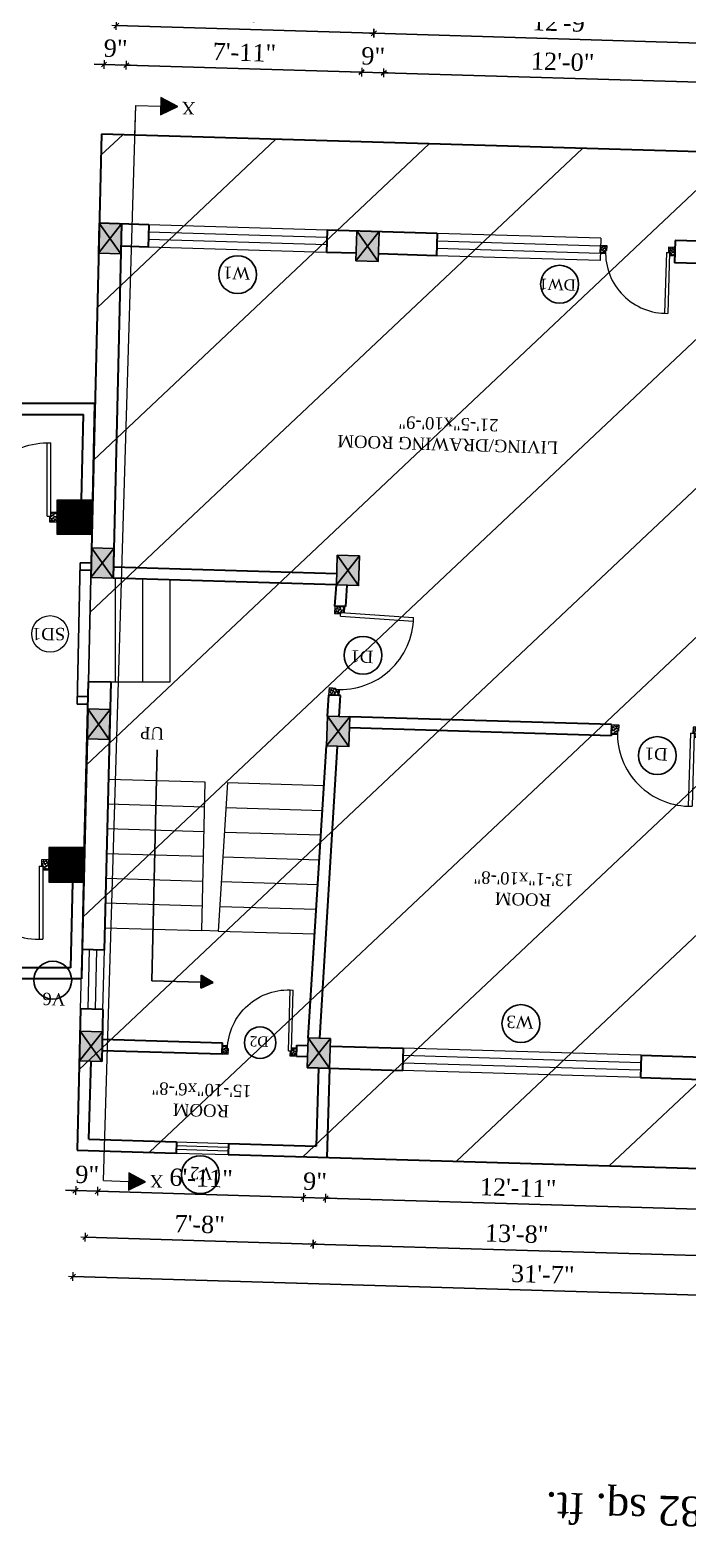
# Model space of a CAD drawing. Header units: inches. Extents: x 4069 to 291496, y -47643 to 12535.
# Drawn here: x 134144 to 134410, y -22079 to -21472 of the extents above; entities that cross this region are included whole.
import ezdxf

# ---------------------------------------------------------------- set-up
doc = ezdxf.new("R2010")
doc.units = ezdxf.units.IN
doc.header["$LTSCALE"] = 5
doc.header["$MEASUREMENT"] = 0
for name, color, linetype, lineweight in [('A-WALL', 7, 'Continuous', 9), ('Dimension', 7, 'Continuous', 18), ('DOOR', 62, 'Continuous', 0), ('Dw', 2, 'Continuous', 18), ('tefriş', 30, 'Continuous', 9)]:
    doc.layers.add(name, color=color, linetype=linetype, lineweight=lineweight)
doc.layers.add('dim line', color=7, linetype='Continuous', lineweight=15, true_color=0xfab2b2)
doc.layers.add('TEXT', color=6, linetype='Continuous')
doc.layers.add('WALL', color=7, linetype='Continuous')
doc.styles.add('ordinary', font='times.ttf')
doc.dimstyles.new('Copy of 96', dxfattribs={"dimtxt": 7, "dimasz": 4, "dimexe": 0.5, "dimexo": 0.5, "dimgap": 3, "dimtad": 1, "dimdec": 1, "dimzin": 11, "dimdsep": 46, "dimlunit": 4, "dimtxsty": 'ordinary', "dimblk": 'OBLIQUE', "dimcen": 0.09, "dimse1": 1, "dimse2": 1, "dimclrt": 6, "dimazin": 0, "dimtfac": 1, "dimtdec": 1, "dimtix": 1, "dimtmove": 2, "dimatfit": 3, "dimldrblk": 'leader', "dimfxl": 0.5, "dimfxlon": 1, "dimtolj": 1, "dimtzin": 0, "dimarcsym": 0})

# ---------------------------------------------------------------- blocks, each defined once
blk = doc.blocks.new('C1a')
at = {"color": 1, "ltscale": 5}
for p, q in [((18657.75, 4625.76), (18648.75, 4625.76)), ((18648.75, 4625.76), (18648.82, 4613.76)), ((18657.82, 4613.76), (18657.75, 4625.76)), ((18648.82, 4613.76), (18657.82, 4613.76))]:
    blk.add_line(p, q, dxfattribs=at)
blk = doc.blocks.new('A$C27B36B59')
at = {"layer": 'DOOR'}
for p, q in [((0, 4), (0, 0)), ((2.5, 4), (0, 4)), ((0, 0), (3, 0)), ((2.5, 2.5), (2.5, 4)), ((3, 2.5), (2.5, 2.5)), ((3, 0), (3, 2.5))]:
    blk.add_line(p, q, dxfattribs=at)
for centre, radius, start, end in [((-1.4, -0.54), 4.75, 22.14107, 72.83803), ((1.34, 2.09), 1.64, 45.13802, 144.89476), ((2.21, 0.3), 2.49, 83.31492, 152.65798), ((0.13, 0.37), 2.05, 349.48753, 93.68048), ((1.96, -0.47), 2.01, 58.74475, 166.49498), ((-0.06, 0.32), 1.13, 343.54197, 86.94698), ((2.08, -0.4), 1.17, 38.28162, 160.15192)]:
    blk.add_arc(centre, radius, start, end, dxfattribs=at)
blk = doc.blocks.new('D2')
at = {"layer": 'DOOR'}
for p, q in [((74473.95, 24047.59), (74473.95, 24018.09)), ((74473.95, 24047.59), (74475.45, 24047.59)), ((74475.45, 24047.59), (74475.45, 24018.13))]:
    blk.add_line(p, q, dxfattribs=at)
blk.add_arc((74473.95, 24047.59), 29.5, 180, 272.9146, dxfattribs=at)
at = {"layer": 'DOOR', "xscale": -1, "rotation": 180}
blk.add_blockref('A$C27B36B59', (74441.95, 24050.09), dxfattribs=at)
at = {"layer": 'DOOR', "rotation": 180}
blk.add_blockref('A$C27B36B59', (74477.95, 24050.09), dxfattribs=at)
blk = doc.blocks.new('x-x')
at = {"ltscale": 5}
for points in [[(11364.03, -701.52), (11364.03, -694.51), (11357.15, -698.09)], [(11364.03, -1135.52), (11364.03, -1128.51), (11357.15, -1132.09)]]:
    blk.add_hatch(color=256, dxfattribs=at).paths.add_polyline_path(points)
for p, q in [((11364.03, -694.51), (11357.15, -698.09)), ((11364.03, -701.52), (11364.03, -694.51)), ((11357.15, -698.09), (11364.03, -701.52)), ((11374.13, -698.09), (11364.03, -698.09)), ((11374.13, -698.09), (11374.13, -1132.09)), ((11364.03, -1128.51), (11357.15, -1132.09)), ((11364.03, -1135.52), (11364.03, -1128.51)), ((11357.15, -1132.09), (11364.03, -1135.52)), ((11374.13, -1132.09), (11364.03, -1132.09))]:
    blk.add_line(p, q, dxfattribs=at)
at = {"layer": 'A-WALL', "color": 1, "ltscale": 5}
blk.add_line((11374.13, -1120.09), (11374.13, -1132.09), dxfattribs=at)
at = {"layer": 'TEXT', "style": 'ordinary'}
for p in [(11350.08, -700.97), (11350.08, -1134.1)]:
    blk.add_text('X', height=5, dxfattribs=at).set_placement(p)
blk = doc.blocks.new('oblique')
at = {"color": 0, "lineweight": -2}
blk.add_line((0.25, 0.25), (-0.25, -0.25), dxfattribs=at)
at = {"layer": 'dim line', "lineweight": 9}
for p, q in [((-0.4375, 0), (0.4375, 0)), ((0, 0.4375), (0, -0.4375))]:
    blk.add_line(p, q, dxfattribs=at)
blk = doc.blocks.new('*D3605')
at = {"layer": 'A-WALL', "color": 0, "lineweight": -2, "ltscale": 50, "transparency": 16777216}
blk.add_line((134179.26, -21470.31), (134283.21, -21473.41), dxfattribs=at)
at = {"layer": 'Defpoints', "color": 0, "ltscale": 50, "transparency": 16777216}
for p in [(134283.21, -21473.41), (134176.87, -21550.2), (134280.83, -21553.3)]:
    blk.add_point(p, dxfattribs=at)
at = {"layer": 'A-WALL', "color": 0, "lineweight": -2, "ltscale": 50, "transparency": 16777216, "xscale": 4, "yscale": 4, "zscale": 4}
for p, rotation in [((134179.26, -21470.31), 178.289985427954), ((134283.21, -21473.41), 358.289985427954)]:
    blk.add_blockref('oblique', p, dxfattribs=dict(at, rotation=rotation))
at = {"layer": 'A-WALL', "color": 6, "ltscale": 50, "transparency": 16777216, "insert": (134231.43, -21465.3), "char_height": 7, "attachment_point": 5, "rotation": 358.28999, "style": 'ordinary'}
blk.add_mtext('\\A1;8\'-8"', dxfattribs=at)
blk = doc.blocks.new('_OBLIQUE')
at = {"color": 0, "linetype": 'ByBlock'}
blk.add_line((-0.5, -0.5), (0.5, 0.5), dxfattribs=at)
blk = doc.blocks.new('leader')
at = {"layer": 'Dimension'}
for p, q in [((0, -4.33), (0, 4.33)), ((-4.42, 0), (4.42, 0))]:
    blk.add_line(p, q, dxfattribs=at)
blk = doc.blocks.new('*D3606')
at = {"layer": 'A-WALL', "color": 0, "lineweight": -2, "ltscale": 50, "transparency": 16777216}
blk.add_line((134283.21, -21473.41), (134436.14, -21477.98), dxfattribs=at)
at = {"layer": 'Defpoints', "color": 0, "ltscale": 50, "transparency": 16777216}
for p in [(134436.14, -21477.98), (134280.83, -21553.3), (134433.76, -21557.87)]:
    blk.add_point(p, dxfattribs=at)
at = {"layer": 'A-WALL', "color": 0, "lineweight": -2, "ltscale": 50, "transparency": 16777216, "xscale": 4, "yscale": 4, "zscale": 4}
for p, rotation in [((134283.21, -21473.41), 178.289985428096), ((134436.14, -21477.98), 358.289985428096)]:
    blk.add_blockref('oblique', p, dxfattribs=dict(at, rotation=rotation))
at = {"layer": 'A-WALL', "color": 6, "ltscale": 50, "transparency": 16777216, "insert": (134359.88, -21469.12), "char_height": 7, "attachment_point": 5, "rotation": 358.28999, "style": 'ordinary'}
blk.add_mtext('\\A1;12\'-9"', dxfattribs=at)
blk = doc.blocks.new('*D3609')
at = {"layer": 'A-WALL', "color": 0, "lineweight": -2, "ltscale": 50, "transparency": 16777216}
blk.add_line((134175.27, -21453.15), (134748.01, -21470.25), dxfattribs=at)
at = {"layer": 'Defpoints', "color": 0, "ltscale": 50, "transparency": 16777216}
for p in [(134748.01, -21470.25), (134172.38, -21550.06), (134745.12, -21567.16)]:
    blk.add_point(p, dxfattribs=at)
at = {"layer": 'A-WALL', "color": 0, "lineweight": -2, "ltscale": 50, "transparency": 16777216, "xscale": 4, "yscale": 4, "zscale": 4}
for p, rotation in [((134175.27, -21453.15), 178.289985428096), ((134748.01, -21470.25), 358.289985428096)]:
    blk.add_blockref('oblique', p, dxfattribs=dict(at, rotation=rotation))
at = {"layer": 'A-WALL', "color": 6, "ltscale": 50, "transparency": 16777216, "insert": (134461.84, -21455.14), "char_height": 7, "attachment_point": 5, "rotation": 358.28999, "style": 'ordinary'}
blk.add_mtext('\\A1;47\'-9"', dxfattribs=at)
blk = doc.blocks.new('*D3621')
at = {"layer": 'A-WALL', "color": 0, "lineweight": -2, "ltscale": 50, "transparency": 16777216}
blk.add_line((134418.69, -21947.96), (134263.76, -21943.34), dxfattribs=at)
at = {"layer": 'Defpoints', "color": 0, "ltscale": 50, "transparency": 16777216}
for p in [(134265.32, -21890.99), (134420.25, -21895.61), (134263.76, -21943.34)]:
    blk.add_point(p, dxfattribs=at)
at = {"layer": 'A-WALL', "color": 0, "lineweight": -2, "ltscale": 50, "transparency": 16777216, "xscale": 4, "yscale": 4, "zscale": 4}
for p, rotation in [((134263.76, -21943.34), 178.289985428096), ((134418.69, -21947.96), 358.289985428096)]:
    blk.add_blockref('oblique', p, dxfattribs=dict(at, rotation=rotation))
at = {"layer": 'A-WALL', "color": 6, "ltscale": 50, "transparency": 16777216, "insert": (134341.42, -21939.15), "char_height": 7, "attachment_point": 5, "rotation": 358.28999, "style": 'ordinary'}
blk.add_mtext('\\A1;12\'-11"', dxfattribs=at)
blk = doc.blocks.new('*D3622')
at = {"layer": 'A-WALL', "color": 0, "lineweight": -2, "ltscale": 50, "transparency": 16777216}
for p, q in [((134254.76, -21943.07), (134250.77, -21942.95)), ((134263.76, -21943.34), (134254.76, -21943.07)), ((134263.76, -21943.34), (134267.76, -21943.46))]:
    blk.add_line(p, q, dxfattribs=at)
at = {"layer": 'Defpoints', "color": 0, "ltscale": 50, "transparency": 16777216}
for p in [(134256.33, -21890.72), (134265.32, -21890.99), (134254.76, -21943.07)]:
    blk.add_point(p, dxfattribs=at)
at = {"layer": 'A-WALL', "color": 0, "lineweight": -2, "ltscale": 50, "transparency": 16777216, "xscale": 4, "yscale": 4, "zscale": 4}
for p, rotation in [((134254.76, -21943.07), 358.289985428096), ((134263.76, -21943.34), 178.289985428096)]:
    blk.add_blockref('oblique', p, dxfattribs=dict(at, rotation=rotation))
at = {"layer": 'A-WALL', "color": 6, "ltscale": 50, "transparency": 16777216, "insert": (134259.46, -21936.64), "char_height": 7, "attachment_point": 5, "rotation": 358.28999, "style": 'ordinary'}
blk.add_mtext('\\A1;9"', dxfattribs=at)
blk = doc.blocks.new('*D3623')
at = {"layer": 'A-WALL', "color": 0, "lineweight": -2, "ltscale": 50, "transparency": 16777216}
blk.add_line((134254.76, -21943.07), (134171.8, -21940.59), dxfattribs=at)
at = {"layer": 'Defpoints', "color": 0, "ltscale": 50, "transparency": 16777216}
for p in [(134173.36, -21888.24), (134256.33, -21890.72), (134171.8, -21940.59)]:
    blk.add_point(p, dxfattribs=at)
at = {"layer": 'A-WALL', "color": 0, "lineweight": -2, "ltscale": 50, "transparency": 16777216, "xscale": 4, "yscale": 4, "zscale": 4}
for p, rotation in [((134171.8, -21940.59), 178.289985428096), ((134254.76, -21943.07), 358.289985428096)]:
    blk.add_blockref('oblique', p, dxfattribs=dict(at, rotation=rotation))
at = {"layer": 'A-WALL', "color": 6, "ltscale": 50, "transparency": 16777216, "insert": (134213.48, -21935.27), "char_height": 7, "attachment_point": 5, "rotation": 358.28999, "style": 'ordinary'}
blk.add_mtext('\\A1;6\'-11"', dxfattribs=at)
blk = doc.blocks.new('*D3624')
at = {"layer": 'A-WALL', "color": 0, "lineweight": -2, "ltscale": 50, "transparency": 16777216}
for p, q in [((134162.81, -21940.32), (134158.81, -21940.21)), ((134171.8, -21940.59), (134162.81, -21940.32)), ((134171.8, -21940.59), (134175.8, -21940.71))]:
    blk.add_line(p, q, dxfattribs=at)
at = {"layer": 'Defpoints', "color": 0, "ltscale": 50, "transparency": 16777216}
for p in [(134164.37, -21887.98), (134173.36, -21888.24), (134162.81, -21940.32)]:
    blk.add_point(p, dxfattribs=at)
at = {"layer": 'A-WALL', "color": 0, "lineweight": -2, "ltscale": 50, "transparency": 16777216, "xscale": 4, "yscale": 4, "zscale": 4}
for p, rotation in [((134162.81, -21940.32), 358.289985428096), ((134171.8, -21940.59), 178.289985428096)]:
    blk.add_blockref('oblique', p, dxfattribs=dict(at, rotation=rotation))
at = {"layer": 'A-WALL', "color": 6, "ltscale": 50, "transparency": 16777216, "insert": (134167.5, -21933.89), "char_height": 7, "attachment_point": 5, "rotation": 358.28999, "style": 'ordinary'}
blk.add_mtext('\\A1;9"', dxfattribs=at)
blk = doc.blocks.new('*D3625')
at = {"layer": 'A-WALL', "color": 0, "lineweight": -2, "ltscale": 50, "transparency": 16777216}
blk.add_line((134166.75, -21959.13), (134258.7, -21961.87), dxfattribs=at)
at = {"layer": 'Defpoints', "color": 0, "ltscale": 50, "transparency": 16777216}
for p in [(134168.87, -21888.11), (134260.83, -21890.85), (134258.7, -21961.87)]:
    blk.add_point(p, dxfattribs=at)
at = {"layer": 'A-WALL', "color": 0, "lineweight": -2, "ltscale": 50, "transparency": 16777216, "xscale": 4, "yscale": 4, "zscale": 4}
for p, rotation in [((134166.75, -21959.13), 178.2899854279554), ((134258.7, -21961.87), 358.2899854279554)]:
    blk.add_blockref('oblique', p, dxfattribs=dict(at, rotation=rotation))
at = {"layer": 'A-WALL', "color": 6, "ltscale": 50, "transparency": 16777216, "insert": (134212.92, -21953.93), "char_height": 7, "attachment_point": 5, "rotation": 358.28999, "style": 'ordinary'}
blk.add_mtext('\\A1;7\'-8"', dxfattribs=at)
blk = doc.blocks.new('*D3626')
at = {"layer": 'A-WALL', "color": 0, "lineweight": -2, "ltscale": 50, "transparency": 16777216}
blk.add_line((134258.7, -21961.87), (134422.63, -21966.77), dxfattribs=at)
at = {"layer": 'Defpoints', "color": 0, "ltscale": 50, "transparency": 16777216}
for p in [(134260.83, -21890.85), (134424.75, -21895.75), (134422.63, -21966.77)]:
    blk.add_point(p, dxfattribs=at)
at = {"layer": 'A-WALL', "color": 0, "lineweight": -2, "ltscale": 50, "transparency": 16777216, "xscale": 4, "yscale": 4, "zscale": 4}
for p, rotation in [((134258.7, -21961.87), 178.289985428096), ((134422.63, -21966.77), 358.289985428096)]:
    blk.add_blockref('oblique', p, dxfattribs=dict(at, rotation=rotation))
at = {"layer": 'A-WALL', "color": 6, "ltscale": 50, "transparency": 16777216, "insert": (134340.86, -21957.76), "char_height": 7, "attachment_point": 5, "rotation": 358.28999, "style": 'ordinary'}
blk.add_mtext('\\A1;13\'-8"', dxfattribs=at)
blk = doc.blocks.new('*D3628')
at = {"layer": 'A-WALL', "color": 0, "lineweight": -2, "ltscale": 50, "transparency": 16777216}
blk.add_line((134540.6, -21986.31), (134161.77, -21975), dxfattribs=at)
at = {"layer": 'Defpoints', "color": 0, "ltscale": 50, "transparency": 16777216}
for p in [(134164.37, -21887.98), (134543.2, -21899.29), (134161.77, -21975)]:
    blk.add_point(p, dxfattribs=at)
at = {"layer": 'A-WALL', "color": 0, "lineweight": -2, "ltscale": 50, "transparency": 16777216, "xscale": 4, "yscale": 4, "zscale": 4}
for p, rotation in [((134161.77, -21975), 178.289985428096), ((134540.6, -21986.31), 358.289985428096)]:
    blk.add_blockref('oblique', p, dxfattribs=dict(at, rotation=rotation))
at = {"layer": 'A-WALL', "color": 6, "ltscale": 50, "transparency": 16777216, "insert": (134351.38, -21974.09), "char_height": 7, "attachment_point": 5, "rotation": 358.28999, "style": 'ordinary'}
blk.add_mtext('\\A1;31\'-7"', dxfattribs=at)
blk = doc.blocks.new('*D3634')
at = {"layer": 'A-WALL', "color": 0, "lineweight": -2, "ltscale": 50, "transparency": 16777216}
blk.add_line((134431.18, -21493.63), (134287.24, -21489.34), dxfattribs=at)
at = {"layer": 'Defpoints', "color": 0, "ltscale": 50, "transparency": 16777216}
for p in [(134287.24, -21489.34), (134285.33, -21553.44), (134429.26, -21557.73)]:
    blk.add_point(p, dxfattribs=at)
at = {"layer": 'A-WALL', "color": 0, "lineweight": -2, "ltscale": 50, "transparency": 16777216, "xscale": 4, "yscale": 4, "zscale": 4}
for p, rotation in [((134287.24, -21489.34), 178.289985428096), ((134431.18, -21493.63), 358.289985428096)]:
    blk.add_blockref('oblique', p, dxfattribs=dict(at, rotation=rotation))
at = {"layer": 'A-WALL', "color": 6, "ltscale": 50, "transparency": 16777216, "insert": (134359.4, -21484.93), "char_height": 7, "attachment_point": 5, "rotation": 358.28999, "style": 'ordinary'}
blk.add_mtext('\\A1;12\'-0"', dxfattribs=at)
blk = doc.blocks.new('*D3635')
at = {"layer": 'A-WALL', "color": 0, "lineweight": -2, "ltscale": 50, "transparency": 16777216}
for p, q in [((134278.24, -21489.07), (134274.25, -21488.95)), ((134287.24, -21489.34), (134278.24, -21489.07)), ((134287.24, -21489.34), (134291.24, -21489.46))]:
    blk.add_line(p, q, dxfattribs=at)
at = {"layer": 'Defpoints', "color": 0, "ltscale": 50, "transparency": 16777216}
for p in [(134278.24, -21489.07), (134276.33, -21553.17), (134285.33, -21553.44)]:
    blk.add_point(p, dxfattribs=at)
at = {"layer": 'A-WALL', "color": 0, "lineweight": -2, "ltscale": 50, "transparency": 16777216, "xscale": 4, "yscale": 4, "zscale": 4}
for p, rotation in [((134278.24, -21489.07), 358.289985428096), ((134287.24, -21489.34), 178.289985428096)]:
    blk.add_blockref('oblique', p, dxfattribs=dict(at, rotation=rotation))
at = {"layer": 'A-WALL', "color": 6, "ltscale": 50, "transparency": 16777216, "insert": (134282.94, -21482.64), "char_height": 7, "attachment_point": 5, "rotation": 358.28999, "style": 'ordinary'}
blk.add_mtext('\\A1;9"', dxfattribs=at)
blk = doc.blocks.new('*D3636')
at = {"layer": 'A-WALL', "color": 0, "lineweight": -2, "ltscale": 50, "transparency": 16777216}
blk.add_line((134278.24, -21489.07), (134183.29, -21486.23), dxfattribs=at)
at = {"layer": 'Defpoints', "color": 0, "ltscale": 50, "transparency": 16777216}
for p in [(134183.29, -21486.23), (134181.37, -21550.33), (134276.33, -21553.17)]:
    blk.add_point(p, dxfattribs=at)
at = {"layer": 'A-WALL', "color": 0, "lineweight": -2, "ltscale": 50, "transparency": 16777216, "xscale": 4, "yscale": 4, "zscale": 4}
for p, rotation in [((134183.29, -21486.23), 178.289985428096), ((134278.24, -21489.07), 358.289985428096)]:
    blk.add_blockref('oblique', p, dxfattribs=dict(at, rotation=rotation))
at = {"layer": 'A-WALL', "color": 6, "ltscale": 50, "transparency": 16777216, "insert": (134230.96, -21481.08), "char_height": 7, "attachment_point": 5, "rotation": 358.28999, "style": 'ordinary'}
blk.add_mtext('\\A1;7\'-11"', dxfattribs=at)
blk = doc.blocks.new('*D3637')
at = {"layer": 'A-WALL', "color": 0, "lineweight": -2, "ltscale": 50, "transparency": 16777216}
for p, q in [((134174.29, -21485.97), (134170.29, -21485.85)), ((134183.29, -21486.23), (134174.29, -21485.97)), ((134183.29, -21486.23), (134187.28, -21486.35))]:
    blk.add_line(p, q, dxfattribs=at)
at = {"layer": 'Defpoints', "color": 0, "ltscale": 50, "transparency": 16777216}
for p in [(134174.29, -21485.97), (134172.38, -21550.06), (134181.37, -21550.33)]:
    blk.add_point(p, dxfattribs=at)
at = {"layer": 'A-WALL', "color": 0, "lineweight": -2, "ltscale": 50, "transparency": 16777216, "xscale": 4, "yscale": 4, "zscale": 4}
for p, rotation in [((134174.29, -21485.97), 358.289985428096), ((134183.29, -21486.23), 178.289985428096)]:
    blk.add_blockref('oblique', p, dxfattribs=dict(at, rotation=rotation))
at = {"layer": 'A-WALL', "color": 6, "ltscale": 50, "transparency": 16777216, "insert": (134178.98, -21479.53), "char_height": 7, "attachment_point": 5, "rotation": 358.28999, "style": 'ordinary'}
blk.add_mtext('\\A1;9"', dxfattribs=at)

msp = doc.modelspace()

# ---------------------------------------------------------------- hatches: boundary and pattern name
at = {"layer": 'A-WALL', "ltscale": 5}
h = msp.add_hatch(dxfattribs=at)
h.set_pattern_fill('ANSI31', color=256, angle=180)
h.set_pattern_definition([(225, (158701.09888, -20171.93444), (0.08838834765, -0.08838834765), [])])
h.paths.add_polyline_path([(134169.39975, -21675.65558), (134169.39975, -21661.65558), (134155.39975, -21661.65558), (134155.39975, -21675.65558)])
h = msp.add_hatch(dxfattribs=at)
h.set_pattern_fill('ANSI31', color=256, angle=180)
h.set_pattern_definition([(225, (158588.15317, -20163.21677), (0.08838834765, -0.08838834765), [])])
h.paths.add_polyline_path([(134166.07515, -21801.93791), (134152.07515, -21801.93791), (134152.07515, -21815.93791), (134166.07515, -21815.93791)])
at = {"layer": 'WALL', "linetype": 'ByBlock', "ltscale": 5, "true_color": 0xf8991e}
h = msp.add_hatch(dxfattribs=at)
h.set_pattern_fill('ANSI31', color=30, scale=350, angle=178.28998543)
h.set_pattern_definition([(223.29, (141098.935, -25035.815), (29.99899, -31.8453), [])])
h.paths.add_polyline_path([(134766.62748, -21531.78867), (134521.69265, -21934.659), (134163.4043, -21923.96257), (134173.22914, -21514.07321)])
h = msp.add_hatch(color=30, dxfattribs=at)
h.dxf.hatch_style = 1
h.paths.add_polyline_path([(134172.37619, -21550.06378), (134176.73211, -21556.1965), (134181.37235, -21550.33236)])
h.paths.add_polyline_path([(134172.37619, -21550.06378), (134172.09187, -21562.06064), (134176.73211, -21556.1965)])
h.paths.add_polyline_path([(134172.09187, -21562.06064), (134181.08803, -21562.32922), (134176.73211, -21556.1965)])
h.paths.add_polyline_path([(134176.73211, -21556.1965), (134181.08803, -21562.32922), (134181.37235, -21550.33236)])
h = msp.add_hatch(color=30, dxfattribs=at)
h.dxf.hatch_style = 1
h.paths.add_polyline_path([(134280.64891, -21559.29886), (134285.32595, -21553.43581), (134276.32996, -21553.16725)])
h.paths.add_polyline_path([(134276.32996, -21553.16725), (134275.97187, -21565.1619), (134280.64891, -21559.29886)])
h.paths.add_polyline_path([(134280.64891, -21559.29886), (134275.97187, -21565.1619), (134284.96786, -21565.43047)])
h.paths.add_polyline_path([(134284.96786, -21565.43047), (134285.32595, -21553.43581), (134280.64891, -21559.29886)])
h = msp.add_hatch(color=30, dxfattribs=at)
h.dxf.hatch_style = 1
h.paths.add_polyline_path([(134169.27239, -21681.02949), (134173.62831, -21687.1622), (134178.26855, -21681.29806)])
h.paths.add_polyline_path([(134169.27239, -21681.02949), (134168.98807, -21693.02635), (134173.62831, -21687.1622)])
h.paths.add_polyline_path([(134168.98807, -21693.02635), (134177.98423, -21693.29492), (134173.62831, -21687.1622)])
h.paths.add_polyline_path([(134173.62831, -21687.1622), (134177.98423, -21693.29492), (134178.26855, -21681.29806)])
h = msp.add_hatch(color=30, dxfattribs=at)
h.dxf.hatch_style = 1
h.paths.add_polyline_path([(134272.75482, -21690.12155), (134277.43186, -21684.25851), (134268.43587, -21683.98994)])
h.paths.add_polyline_path([(134268.43587, -21683.98994), (134268.07777, -21695.98459), (134272.75482, -21690.12155)])
h.paths.add_polyline_path([(134272.75482, -21690.12155), (134268.07777, -21695.98459), (134277.07377, -21696.25316)])
h.paths.add_polyline_path([(134277.07377, -21696.25316), (134277.43186, -21684.25851), (134272.75482, -21690.12155)])
h = msp.add_hatch(color=30, dxfattribs=at)
h.dxf.hatch_style = 1
h.paths.add_polyline_path([(134167.73233, -21746.01247), (134172.08826, -21752.14519), (134176.7285, -21746.28104)])
h.paths.add_polyline_path([(134167.73233, -21746.01247), (134167.44802, -21758.00933), (134172.08826, -21752.14519)])
h.paths.add_polyline_path([(134167.44802, -21758.00933), (134176.44418, -21758.2779), (134172.08826, -21752.14519)])
h.paths.add_polyline_path([(134172.08826, -21752.14519), (134176.44418, -21758.2779), (134176.7285, -21746.28104)])
h = msp.add_hatch(color=30, dxfattribs=at)
h.dxf.hatch_style = 1
h.paths.add_polyline_path([(134268.8379, -21755.03357), (134273.51494, -21749.17053), (134264.51895, -21748.90196)])
h.paths.add_polyline_path([(134264.51895, -21748.90196), (134264.16086, -21760.89662), (134268.8379, -21755.03357)])
h.paths.add_polyline_path([(134268.8379, -21755.03357), (134264.16086, -21760.89662), (134273.15685, -21761.16519)])
h.paths.add_polyline_path([(134273.15685, -21761.16519), (134273.51494, -21749.17053), (134268.8379, -21755.03357)])
at = {"layer": 'WALL', "linetype": 'ByBlock', "ltscale": 5}
msp.add_hatch(color=2, dxfattribs=at).paths.add_polyline_path([(134218.30132, -21856.40563), (134213.37064, -21858.66208), (134213.52725, -21853.41618)])
at = {"layer": 'WALL', "linetype": 'ByBlock', "ltscale": 5, "true_color": 0xf8991e}
h = msp.add_hatch(color=30, dxfattribs=at)
h.dxf.hatch_style = 1
h.paths.add_polyline_path([(134164.65223, -21875.97844), (134169.00815, -21882.11115), (134173.64839, -21876.24701)])
h.paths.add_polyline_path([(134164.65223, -21875.97844), (134164.36791, -21887.97529), (134169.00815, -21882.11115)])
h.paths.add_polyline_path([(134164.36791, -21887.97529), (134173.36407, -21888.24387), (134169.00815, -21882.11115)])
h.paths.add_polyline_path([(134169.00815, -21882.11115), (134173.36407, -21888.24387), (134173.64839, -21876.24701)])
h = msp.add_hatch(color=30, dxfattribs=at)
h.dxf.hatch_style = 1
h.paths.add_polyline_path([(134261.00406, -21884.85762), (134265.68111, -21878.99458), (134256.68511, -21878.72601)])
h.paths.add_polyline_path([(134256.68511, -21878.72601), (134256.32702, -21890.72067), (134261.00406, -21884.85762)])
h.paths.add_polyline_path([(134261.00406, -21884.85762), (134256.32702, -21890.72067), (134265.32301, -21890.98923)])
h.paths.add_polyline_path([(134265.32301, -21890.98923), (134265.68111, -21878.99458), (134261.00406, -21884.85762)])

# ---------------------------------------------------------------- linework, layer by layer
at = {"color": 1, "ltscale": 5}
for p, q in [((134181.37235, -21550.33236), (134172.09187, -21562.06064)), ((134172.37619, -21550.06378), (134181.08803, -21562.32922)), ((134285.32595, -21553.43581), (134275.97187, -21565.1619)), ((134276.32996, -21553.16725), (134284.96786, -21565.43047)), ((134168.98807, -21693.02635), (134178.26855, -21681.29806)), ((134169.27239, -21681.02949), (134177.98423, -21693.29492)), ((134277.43186, -21684.25851), (134268.07777, -21695.98459)), ((134268.43587, -21683.98994), (134277.07377, -21696.25316)), ((134176.7285, -21746.28104), (134167.44802, -21758.00933)), ((134167.73233, -21746.01247), (134176.44418, -21758.2779)), ((134273.51494, -21749.17053), (134264.16086, -21760.89662)), ((134264.51895, -21748.90196), (134273.15685, -21761.16519)), ((134259.64438, -21826.79126), (134259.97879, -21826.81248)), ((134173.64839, -21876.24701), (134164.36791, -21887.97529)), ((134164.65223, -21875.97844), (134173.36407, -21888.24387)), ((134265.68111, -21878.99458), (134256.32702, -21890.72067)), ((134256.68511, -21878.72601), (134265.32301, -21890.98923))]:
    msp.add_line(p, q, dxfattribs=at)
at = {"layer": 'A-WALL', "lineweight": 30}
for p, q in [((134173.22914, -21514.07321), (134168.98807, -21693.02635)), ((134766.62748, -21531.78867), (134173.22914, -21514.07321)), ((134192.36728, -21550.6606), (134172.37619, -21550.06378)), ((134181.37235, -21550.33236), (134177.98423, -21693.29492)), ((134192.36728, -21550.6606), (134192.09872, -21559.6566)), ((134264.33522, -21552.80915), (134264.06665, -21561.80514)), ((134308.8154, -21554.13707), (134264.33522, -21552.80915)), ((134308.8154, -21554.13707), (134308.54683, -21563.13307)), ((134192.09872, -21559.6566), (134181.16043, -21559.27432)), ((134276.06139, -21562.16324), (134264.06665, -21561.80514)), ((134308.54683, -21563.13307), (134285.05738, -21562.43181)), ((134404.77265, -21557.00181), (134404.50408, -21565.9978)), ((134461.74726, -21558.70274), (134404.77265, -21557.00181)), ((134428.99325, -21566.7289), (134404.50408, -21565.9978)), ((133827.81388, -21622.65558), (134170.65581, -21622.65558)), ((134169.73154, -21661.65558), (134170.65581, -21622.65558)), ((133830.26381, -21627.15558), (134166.0479, -21627.15558)), ((134165.23027, -21661.65558), (134166.0479, -21627.15558)), ((134268.21206, -21691.4866), (134178.11852, -21688.79692)), ((134268.07777, -21695.98459), (134177.98423, -21693.29492)), ((134267.50702, -21704.47134), (134268.07777, -21695.98459)), ((134271.88104, -21704.60193), (134272.39325, -21696.11343)), ((134271.88104, -21704.60193), (134267.50702, -21704.47134)), ((134166.07515, -21815.93791), (134167.9927, -21735.02635)), ((134176.99523, -21735.02635), (134174.43024, -21843.25656)), ((134264.51895, -21748.90196), (134265.0897, -21740.41521)), ((134269.71167, -21740.5532), (134265.0897, -21740.41521)), ((134269.19946, -21749.0417), (134269.71167, -21740.5532)), ((134167.73233, -21746.01247), (134166.7135, -21789.00235)), ((134379.0814, -21752.32214), (134273.51494, -21749.17053)), ((134378.94712, -21756.82013), (134273.38066, -21753.66853)), ((134379.0814, -21752.32214), (134378.94712, -21756.82013)), ((134167.44802, -21758.00933), (134165.43408, -21842.98798)), ((134256.68511, -21878.72601), (134264.16086, -21760.89662)), ((134261.36563, -21878.86574), (134268.47634, -21761.02545)), ((134161.57388, -21815.93791), (134160.75626, -21850.43791)), ((134166.07515, -21815.93791), (134165.15087, -21854.93791)), ((134174.43024, -21843.25656), (134165.43408, -21842.98798)), ((134160.75626, -21850.43791), (134079.68888, -21850.43791)), ((134165.15087, -21854.93791), (134084.18888, -21854.93791)), ((134164.86546, -21866.98079), (134163.51496, -21923.96587)), ((134173.86163, -21867.24937), (134164.86546, -21866.98079)), ((134173.86163, -21867.24937), (134173.36407, -21888.24387)), ((134173.44303, -21883.74422), (134221.97787, -21885.19319)), ((134173.57731, -21879.24622), (134222.11216, -21880.6952)), ((134221.97787, -21885.19319), (134222.11216, -21880.6952)), ((134251.96331, -21886.08838), (134252.0976, -21881.59039)), ((134252.0976, -21881.59039), (134256.59559, -21881.72467)), ((134265.59158, -21881.99324), (134295.07845, -21882.87355)), ((134295.07845, -21882.87355), (134294.80988, -21891.86954)), ((134168.14724, -21919.60216), (134169.08723, -21888.11619)), ((134251.96331, -21886.08838), (134256.46131, -21886.22267)), ((134391.03569, -21885.73828), (134390.76712, -21894.73427)), ((134391.03569, -21885.73828), (134420.52256, -21886.61859)), ((134256.32702, -21890.72067), (134294.80988, -21891.86954)), ((134260.82502, -21890.85495), (134259.88503, -21922.34092)), ((134265.32301, -21890.98923), (134264.24874, -21926.9732)), ((134390.76712, -21894.73427), (134447.62208, -21896.43164)), ((134168.14724, -21919.60216), (134203.52081, -21920.65821)), ((134203.52081, -21920.65821), (134203.38652, -21925.15621)), ((134163.51496, -21923.96587), (134203.38652, -21925.15621)), ((134224.51146, -21921.28487), (134224.37717, -21925.78287)), ((134224.37717, -21925.78287), (134521.69265, -21934.659)), ((134224.51146, -21921.28487), (134259.88503, -21922.34092))]:
    msp.add_line(p, q, dxfattribs=at)
at = {"layer": 'A-WALL', "ltscale": 5}
for p, q in [((134178.9927, -21735.02635), (134178.9927, -21693.32503)), ((134189.9927, -21735.02635), (134189.9927, -21693.65342)), ((134200.9927, -21735.02635), (134200.9927, -21693.98182)), ((134176.99523, -21735.02635), (134167.9927, -21735.02635)), ((134167.9927, -21735.02635), (134200.9927, -21735.02635))]:
    msp.add_line(p, q, dxfattribs=at)
for points in [[(134169.39975, -21675.65558), (134155.39975, -21675.65558), (134155.39975, -21661.65558), (134169.39975, -21661.65558)], [(134166.07515, -21801.93791), (134152.07515, -21801.93791), (134152.07515, -21815.93791), (134166.07515, -21815.93791)]]:
    msp.add_lwpolyline(points, close=True, dxfattribs=at)
msp.add_circle((134152.52105, -21715.73503), 7.38406, dxfattribs=at)
at = {"layer": 'Dw', "color": 3}
for p, q in [((134264.35811, -21552.80984), (134192.39017, -21550.66129)), ((134264.17906, -21558.80728), (134192.21112, -21556.65873)), ((134264.17906, -21558.80728), (134192.21112, -21556.65873)), ((134264.26858, -21555.80862), (134192.30065, -21553.66007)), ((134374.78601, -21556.10658), (134308.8154, -21554.13707)), ((134374.78601, -21556.10658), (134374.51744, -21565.10257)), ((134264.06665, -21561.80514), (134192.09872, -21559.6566)), ((134308.63636, -21560.1344), (134374.60696, -21562.10391)), ((134308.72588, -21557.13574), (134374.69649, -21559.10524)), ((134374.51744, -21565.10257), (134308.54683, -21563.13307)), ((134164.86481, -21867.00846), (134165.43342, -21843.01565)), ((134167.86397, -21867.07954), (134168.43258, -21843.08673)), ((134170.86312, -21867.15062), (134171.43174, -21843.15781)), ((134173.86228, -21867.2217), (134174.4309, -21843.22889)), ((134391.03569, -21885.73828), (134295.07845, -21882.87355)), ((134390.85665, -21891.73561), (134294.8994, -21888.87088)), ((134390.94617, -21888.73695), (134294.98892, -21885.87221)), ((134390.76712, -21894.73427), (134294.80988, -21891.86954)), ((134203.52081, -21920.65821), (134224.51146, -21921.28487)), ((134203.38652, -21925.15621), (134224.37717, -21925.78287)), ((134203.43129, -21923.65687), (134224.42193, -21924.28353)), ((134203.47605, -21922.15754), (134224.46669, -21922.7842))]:
    msp.add_line(p, q, dxfattribs=at)
at = {"layer": 'tefriş', "ltscale": 5}
for p, q in [((134176.06511, -21774.27303), (134215.04774, -21775.43683)), ((134215.04774, -21775.43683), (134213.62613, -21835.42188)), ((134224.16456, -21775.70976), (134220.36334, -21835.62301)), ((134224.16456, -21775.70976), (134263.14719, -21776.87356)), ((134175.82818, -21784.27004), (134214.81081, -21785.43383)), ((134223.52747, -21785.75137), (134262.5101, -21786.91516)), ((134175.59126, -21794.26704), (134214.57389, -21795.43084)), ((134222.89749, -21795.68085), (134261.88012, -21796.84464)), ((134175.35429, -21804.26594), (134214.33692, -21805.42973)), ((134222.26181, -21805.70002), (134261.24445, -21806.86382)), ((134175.11742, -21814.26105), (134214.10005, -21815.42485)), ((134221.62899, -21815.67435), (134260.61162, -21816.83815)), ((134174.88049, -21824.25805), (134213.86312, -21825.42185)), ((134220.99616, -21825.64868), (134259.97879, -21826.81248)), ((134174.6435, -21834.25808), (134213.62613, -21835.42188)), ((134220.36334, -21835.62301), (134213.62613, -21835.42188)), ((134220.36334, -21835.62301), (134259.34597, -21836.78681))]:
    msp.add_line(p, q, dxfattribs=at)
at = {"layer": 'TEXT'}
for centre, radius in [((134228.22993, -21570.76423), 7.64038), ((134358.1716, -21574.64355), 7.64038), ((134278.83864, -21724.34473), 7.64038), ((134397.60184, -21764.79998), 7.64038), ((134153.62071, -21855.4244), 7.64038), ((134342.56302, -21872.93733), 7.64038), ((134237.31481, -21880.6378), 6.36673), ((134213.18472, -21933.87833), 7.64038)]:
    msp.add_circle(centre, radius, dxfattribs=at)
at = {"layer": 'WALL', "color": 2, "linetype": 'ByBlock'}
for p, q in [((134164.48681, -21693.02635), (134164.629, -21687.02635)), ((134169.05917, -21690.02635), (134164.55791, -21690.02635)), ((134169.13027, -21687.02635), (134164.61601, -21687.02635)), ((134164.48933, -21692.91973), (134163.49188, -21744.02635)), ((134168.98807, -21693.02635), (134167.9927, -21735.02635)), ((134167.7794, -21744.02635), (134163.49188, -21744.02635)), ((134167.8505, -21741.02635), (134163.55043, -21741.02635))]:
    msp.add_line(p, q, dxfattribs=at)
at = {"layer": 'WALL', "color": 2, "linetype": 'ByBlock', "ltscale": 5}
for p, q in [((134195.72967, -21762.50758), (134193.64117, -21855.66942)), ((134213.37064, -21858.66208), (134213.52725, -21853.41618)), ((134213.52725, -21853.41618), (134218.30132, -21856.40563)), ((134213.44234, -21856.26057), (134193.64117, -21855.66942)), ((134218.30132, -21856.40563), (134213.37064, -21858.66208))]:
    msp.add_line(p, q, dxfattribs=at)
for points in [[(134181.08803, -21562.32922), (134181.37235, -21550.33236), (134172.37619, -21550.06378), (134172.09187, -21562.06064)], [(134285.32595, -21553.43581), (134276.32996, -21553.16725), (134275.97187, -21565.1619), (134284.96786, -21565.43047)], [(134177.98423, -21693.29492), (134178.26855, -21681.29806), (134169.27239, -21681.02949), (134168.98807, -21693.02635)], [(134277.43186, -21684.25851), (134268.43587, -21683.98994), (134268.07777, -21695.98459), (134277.07377, -21696.25316)], [(134176.44418, -21758.2779), (134176.7285, -21746.28104), (134167.73233, -21746.01247), (134167.44802, -21758.00933)], [(134273.51494, -21749.17053), (134264.51895, -21748.90196), (134264.16086, -21760.89662), (134273.15685, -21761.16519)], [(134173.36407, -21888.24387), (134173.64839, -21876.24701), (134164.65223, -21875.97844), (134164.36791, -21887.97529)], [(134265.68111, -21878.99458), (134256.68511, -21878.72601), (134256.32702, -21890.72067), (134265.32301, -21890.98923)]]:
    msp.add_lwpolyline(points, close=True, dxfattribs=at)

# ---------------------------------------------------------------- block references
at = {"layer": 'A-WALL', "color": 1, "rotation": 178.2899854279543}
msp.add_blockref('x-x', (145522.37123, -22973.48333), dxfattribs=at)
at = {"layer": 'WALL', "color": 2, "linetype": 'ByBlock', "ltscale": 5}
for p, rotation in [((152959.5653, -17495.12643), 178.2899854279543), ((152956.4615, -17626.09213), 178.2899854281289), ((152954.92145, -17691.07511), 178.2899854281578), ((152951.84134, -17821.04108), 178.2899854279543)]:
    msp.add_blockref('C1a', p, dxfattribs=dict(at, rotation=rotation))
at = {"layer": 'WALL', "color": 2, "linetype": 'ByBlock', "yscale": 0.8333000000002357, "zscale": 0.8333}
for p, xscale, rotation in [((71771.80956, -39739.84365), 0.8332999999984168, 358.2899854279543), ((72815.1662, -2.07165), -0.8332999999984168, 178.2899854279543)]:
    msp.add_blockref('D2', p, dxfattribs=dict(at, xscale=xscale, rotation=rotation))
at = {"layer": 'WALL', "color": 2, "linetype": 'ByBlock', "xscale": -1, "rotation": 179.9999999998168}
msp.add_blockref('D2', (59677.44852, 2379.43233), dxfattribs=at)
at = {"layer": 'WALL', "color": 2, "linetype": 'ByBlock'}
for p, rotation in [((153265.8279, -97628.35262), 86.15249162964822), ((59252.60462, -43570.28074), 358.2899854279543)]:
    msp.add_blockref('D2', p, dxfattribs=dict(at, rotation=rotation))
msp.add_blockref('D2', (59674.12392, -45857.02583), dxfattribs=at)

# ---------------------------------------------------------------- texts
at = {"layer": 'TEXT', "style": 'ordinary'}
for s, height, rotation, p in [('W1', 5, 178.29037351, (134233.35212, -21567.85167)), ('DW1', 4.5, 178.29037351, (134364.79181, -21572.76855)), ('SD1', 5, 180, (134158.63857, -21713.2909)), ('D1', 5, 178.28959735, (134283.04429, -21722.54436)), ('UP', 5, 178.28959735, (134198.6099, -21753.43459)), ('D1', 5, 178.29037351, (134401.84145, -21761.86106)), ('V6', 5, 178.29037351, (134158.7429, -21860.74305)), ('W3', 5, 178.29037351, (134347.68521, -21870.02477)), ('D2', 4.1665, 178.28959735, (134240.80435, -21878.18756)), ('V2', 5, 178.29037351, (134218.30692, -21930.96576))]:
    msp.add_text(s, height=height, rotation=rotation, dxfattribs=at).set_placement(p)
at = {"layer": 'TEXT', "char_height": 5, "attachment_point": 8, "rotation": 178.28959735, "style": 'ordinary'}
for s, insert in [('LIVING/DRAWING ROOM\\P21\'-5"x10\'-9"', (134313.37621, -21628.38881)), ('ROOM\\P13\'-1"x10\'-8"', (134343.70571, -21811.94543)), ('ROOM\\P15\'-10"x6\'-8"', (134213.75162, -21897.08795))]:
    msp.add_mtext_dynamic_manual_height_columns(s, width=101.5687276, gutter_width=1720.71691, heights=[0], dxfattribs=dict(at, insert=insert))
at = {"layer": 'TEXT', "insert": (134434.60785, -22060.56086), "char_height": 12, "width": 219.8150831, "attachment_point": 8, "rotation": 178.28959735, "style": 'ordinary'}
msp.add_mtext('AREA = 439.82 sq. ft.', dxfattribs=at)

# ---------------------------------------------------------------- dimensions: what is measured, and where the dimension line sits
at = {"layer": 'A-WALL', "ltscale": 50}
for base, p1, p2, angle, picture, middle in [((134748.01417, -21470.25311), (134172.37619, -21550.06378), (134745.12101, -21567.16265), 178.28998543, '*D3609', (134461.83784, -21455.13594)), ((134436.14493, -21477.97528), (134280.82796, -21553.30153), (134433.75982, -21557.8672), 178.28998543, '*D3606', (134359.87508, -21469.12471)), ((134174.2898, -21485.96549), (134181.37235, -21550.33236), (134172.37619, -21550.06378), 178.28998543, '*D3637', (134178.98395, -21479.53205)), ((134183.28596, -21486.23407), (134276.32996, -21553.16725), (134181.37235, -21550.33236), 178.28998543, '*D3636', (134230.96084, -21481.08378)), ((134278.24357, -21489.06896), (134285.32595, -21553.43581), (134276.32996, -21553.16725), 178.28998543, '*D3635', (134282.93764, -21482.63551)), ((134287.23956, -21489.33752), (134429.26182, -21557.73291), (134285.32595, -21553.43581), 178.28998543, '*D3634', (134359.40327, -21484.92843)), ((134162.80507, -21940.32441), (134173.36407, -21888.24387), (134164.36791, -21887.97529), 358.28998543, '*D3624', (134167.49922, -21933.89097)), ((134161.76978, -21975.00235), (134543.19912, -21899.28502), (134164.36791, -21887.97529), 178.28998543, '*D3628', (134351.38146, -21974.08948)), ((134171.80123, -21940.59298), (134256.32702, -21890.72067), (134173.36407, -21888.24387), 358.28998543, '*D3623', (134213.47848, -21935.27374)), ((134254.76418, -21943.06978), (134265.32301, -21890.98923), (134256.32702, -21890.72067), 358.28998543, '*D3622', (134259.45825, -21936.63634)), ((134422.63182, -21966.766), (134260.82502, -21890.85495), (134424.75198, -21895.74887), 178.28998543, '*D3626', (134340.86411, -21957.7614)), ((134263.76017, -21943.33835), (134420.25399, -21895.61458), (134265.32301, -21890.98923), 358.28998543, '*D3621', (134341.41962, -21939.15392))]:
    dim = msp.add_linear_dim(base=base, p1=p1, p2=p2, angle=angle, dimstyle='Copy of 96', override={"dimdec": 0, "dimblk": 'oblique', "dimtdec": 0, "dimarcsym": 1}, dxfattribs=at)
    dim.commit()
    dim.dimension.update_dxf_attribs({"geometry": picture, "text_midpoint": middle})
for p1, p2, distance, picture, middle in [((134176.87427, -21550.19807), (134280.82796, -21553.30153), 79.92751, '*D3605', (134231.432, -21465.30024)), ((134168.86599, -21888.10958), (134260.82502, -21890.85495), -71.04877, '*D3625', (134212.92142, -21953.93167))]:
    dim = msp.add_aligned_dim(p1=p1, p2=p2, distance=distance, dimstyle='Copy of 96', override={"dimdec": 0, "dimblk": 'oblique', "dimtdec": 0, "dimarcsym": 1}, dxfattribs=at)
    dim.commit()
    dim.dimension.update_dxf_attribs({"geometry": picture, "text_midpoint": middle})

doc.saveas('drawing.dxf')
